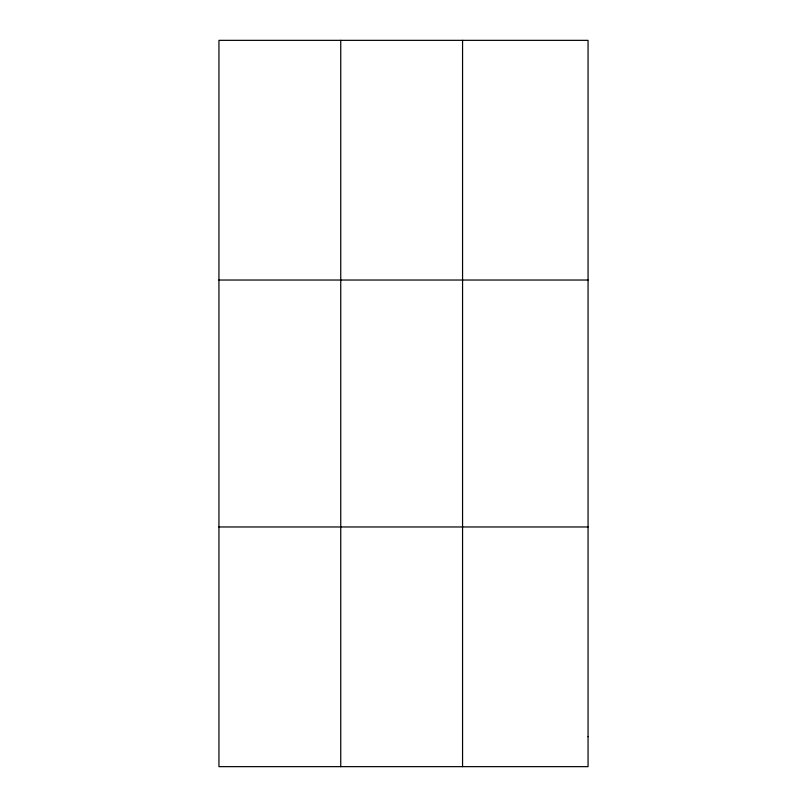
<?xml version="1.0" encoding="UTF-8"?>
<svg xmlns="http://www.w3.org/2000/svg" width="807" height="807" viewBox="0 0 807 807"><rect width="100%" height="100%" fill="white"/><g stroke="black" fill="none" stroke-linecap="round" stroke-linejoin="round"><path stroke-width="1.21" d="M340.746 766.65L340.746 40.35M462.562 766.65L462.562 40.35M218.939 280.029L588.061 280.029M218.939 526.971L588.061 526.971M588.061 736.69L588.061 766.65L218.939 766.65L218.939 40.35L588.061 40.35L588.061 736.69"/></g></svg>
